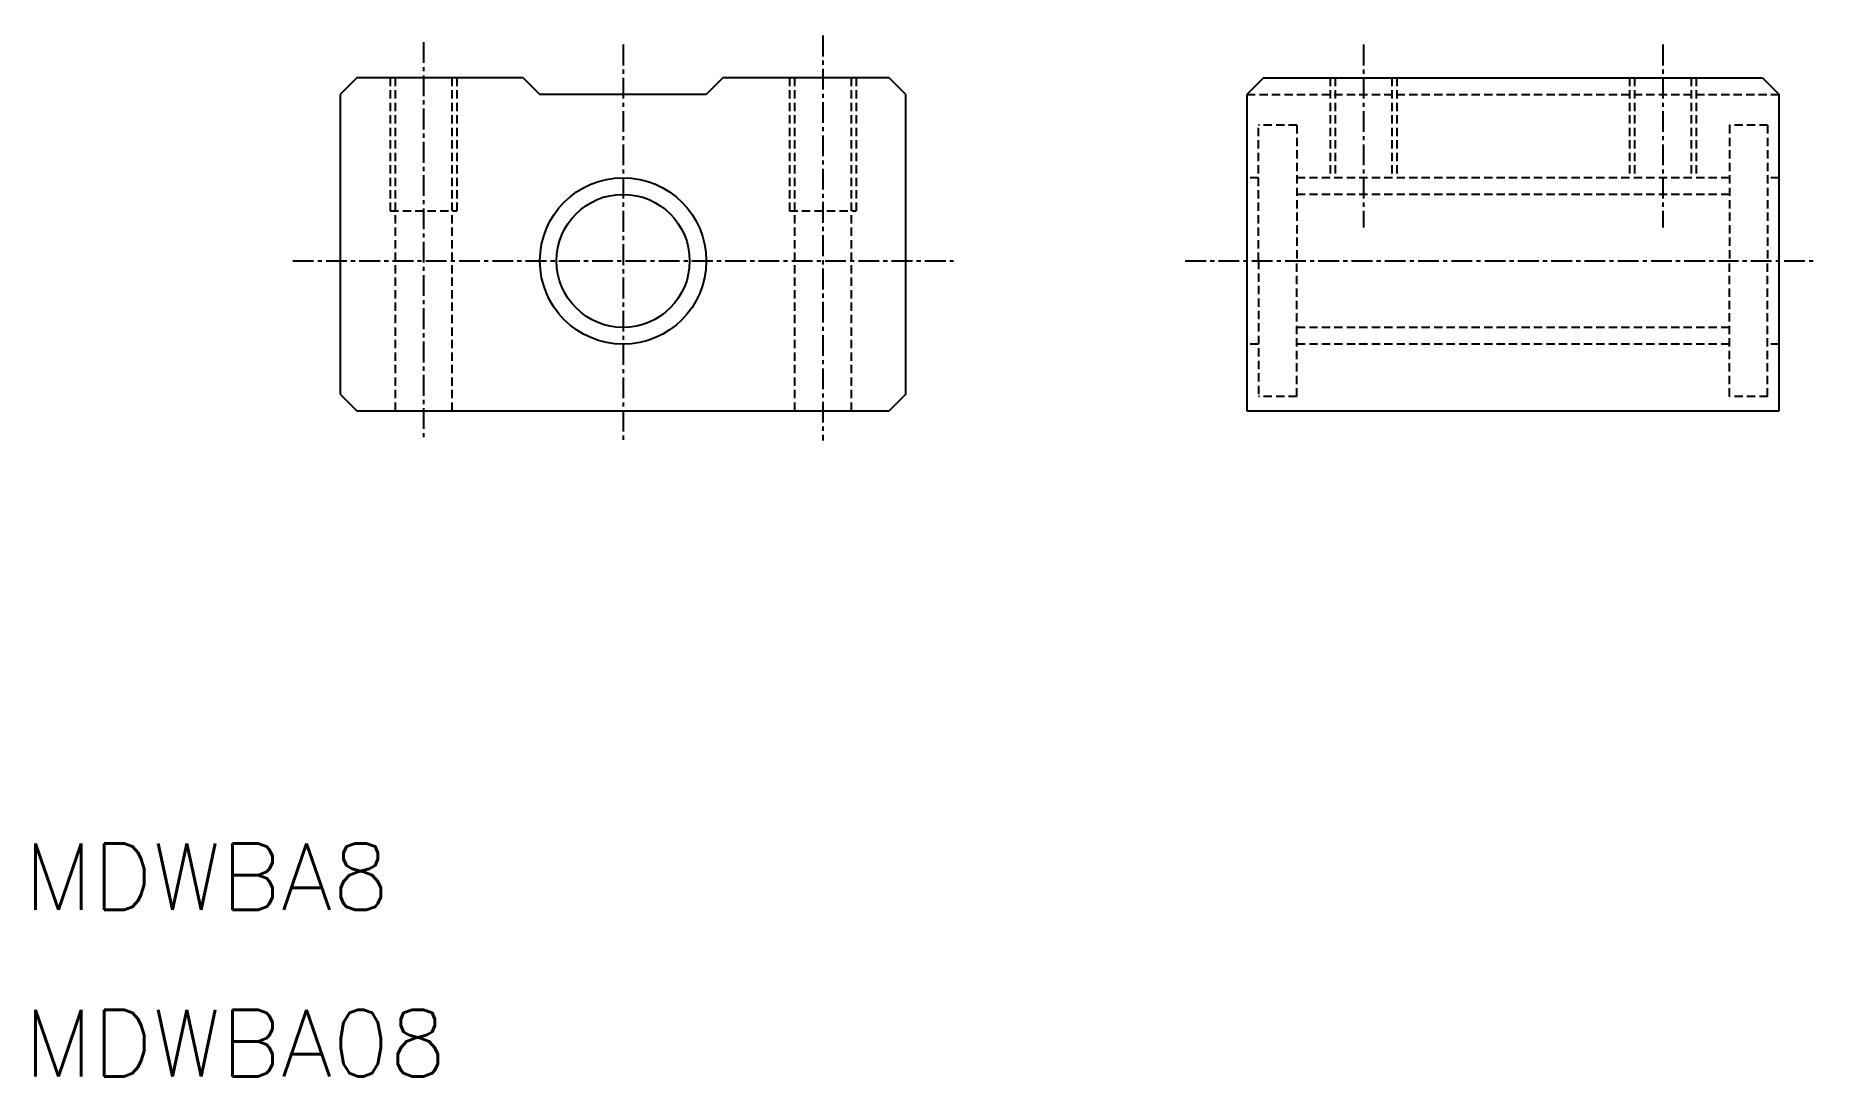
# Model space of a CAD drawing. Extents: x 11 to 118, y 10 to 73.
import ezdxf

# ---------------------------------------------------------------- set-up
doc = ezdxf.new("R2010")
doc.units = 0
doc.linetypes.add('CENTER', pattern=[2, 1.25, -0.25, 0.25, -0.25])
doc.linetypes.add('DASHED', pattern=[0.75, 0.5, -0.25])
doc.layers.get('0').update_dxf_attribs({"linetype": 'CONTINUOUS'})
doc.layers.add('CENTER', color=1, linetype='CENTER')
doc.styles.get("Standard").update_dxf_attribs({"font": 'txt.shx', "bigfont": 'bigfont.shx'})

msp = doc.modelspace()

# ---------------------------------------------------------------- linework, layer by layer
at = {"color": 7, "linetype": 'CONTINUOUS'}
for p, q in [((30, 70), (29, 69)), ((40, 70), (30, 70)), ((40, 70), (41, 69)), ((52, 70), (51, 69)), ((62, 70), (52, 70)), ((62, 70), (63, 69)), ((84.5, 70), (83.5, 69)), ((84.5, 70), (114.5, 70)), ((114.5, 70), (115.5, 69)), ((29, 69), (29, 51)), ((51, 69), (41, 69)), ((63, 51), (63, 69)), ((83.5, 69), (83.5, 50)), ((115.5, 50), (115.5, 69)), ((29, 51), (30, 50)), ((63, 51), (62, 50)), ((30, 50), (62, 50)), ((83.5, 50), (115.5, 50))]:
    msp.add_line(p, q, dxfattribs=at)
at = {"color": 3, "linetype": 'DASHED'}
for p, q in [((32, 70), (32, 62)), ((32.3, 70), (32.3, 50)), ((35.7, 70), (35.7, 50)), ((36, 70), (36, 62)), ((56, 70), (56, 62)), ((56.3, 70), (56.3, 50)), ((59.7, 70), (59.7, 50)), ((60, 70), (60, 62)), ((88.5, 70), (88.5, 64)), ((88.8, 70), (88.8, 64)), ((92.2, 70), (92.2, 64)), ((92.5, 70), (92.5, 64)), ((106.5, 70), (106.5, 64)), ((106.8, 70), (106.8, 64)), ((110.2, 70), (110.2, 64)), ((110.5, 70), (110.5, 64)), ((83.5, 69), (115.5, 69)), ((84.2, 59), (84.2, 67.15)), ((86.5, 67.15), (84.2, 67.15)), ((86.5, 67.15), (86.5, 59)), ((112.5, 67.15), (112.5, 59)), ((114.8, 67.15), (112.5, 67.15)), ((114.8, 67.15), (114.8, 59)), ((84.2, 64), (83.5, 64)), ((112.5, 64), (86.5, 64)), ((115.5, 64), (114.8, 64)), ((112.5, 63), (86.5, 63)), ((32, 62), (36, 62)), ((56, 62), (60, 62)), ((84.2, 59), (84.2, 50.85)), ((86.5, 50.85), (86.5, 59)), ((112.5, 50.85), (112.5, 59)), ((114.8, 50.85), (114.8, 59)), ((112.5, 55), (86.5, 55)), ((84.2, 54), (83.5, 54)), ((112.5, 54), (86.5, 54)), ((115.5, 54), (114.8, 54)), ((86.5, 50.85), (84.2, 50.85)), ((114.8, 50.85), (112.5, 50.85))]:
    msp.add_line(p, q, dxfattribs=at)
at = {"color": 7, "linetype": 'CONTINUOUS'}
for radius in [5, 4]:
    msp.add_circle((46, 59), radius, dxfattribs=at)
at = {"layer": 'CENTER', "color": 1, "linetype": 'CENTER'}
for p, q in [((34, 72.15), (34, 48.21)), ((46, 72), (46, 48)), ((58, 72.54), (58, 48.21)), ((90.5, 72), (90.5, 61)), ((108.5, 72), (108.5, 61)), ((26.14, 59), (65.86, 59)), ((79.79, 59), (117.79, 59))]:
    msp.add_line(p, q, dxfattribs=at)

# ---------------------------------------------------------------- texts
at = {"color": 7, "linetype": 'CONTINUOUS'}
for s, p in [('MDWBA8', (10, 20)), ('MDWBA08', (10, 10))]:
    msp.add_text(s, height=4, dxfattribs=at).set_placement(p)

doc.saveas('drawing.dxf')
